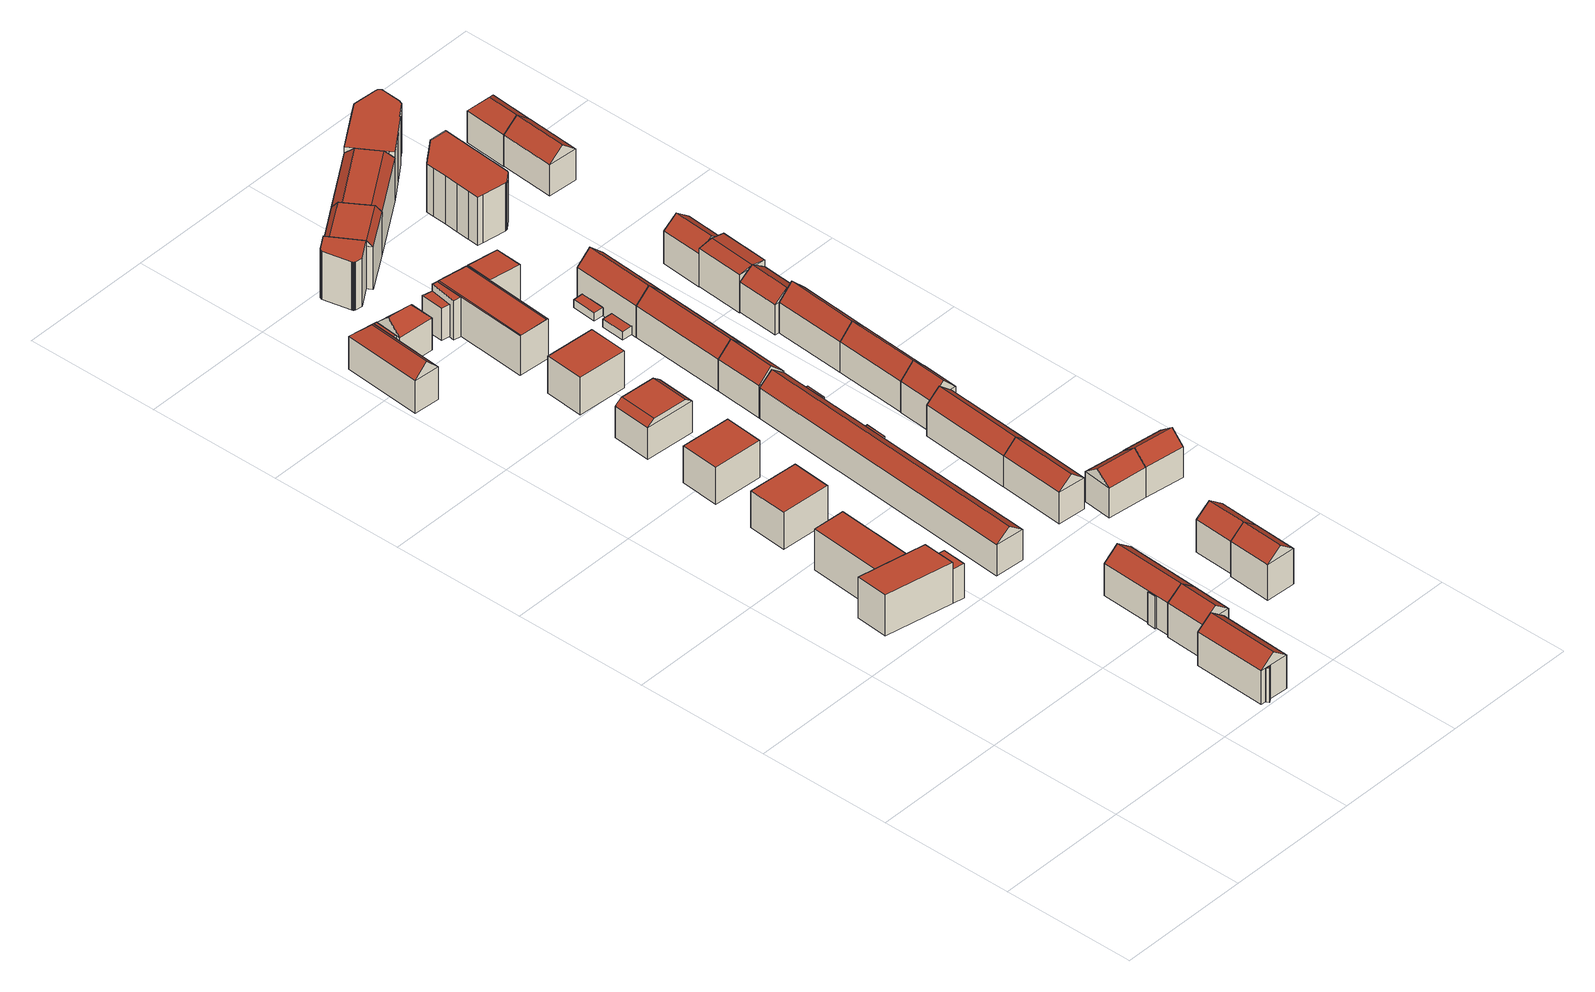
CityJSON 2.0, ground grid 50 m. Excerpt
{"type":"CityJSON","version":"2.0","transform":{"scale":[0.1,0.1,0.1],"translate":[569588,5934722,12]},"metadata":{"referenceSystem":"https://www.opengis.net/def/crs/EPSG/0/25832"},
"CityObjects":{
"building1":{"type":"Building","attributes":{"name":"Carl-Petersen-StraÃe","Gemeindeschluessel":"02100122","function":"31001_1010"},"children":["building1-1","building1-2","building1-3"]},
"building1-1":{"type":"BuildingPart","attributes":{"roofType":"1000","measuredHeight":16.23,"storeysAboveGround":5},"parents":["building1"],"geometry":[{"type":"Solid","lod":"2","boundaries":[[[[0,1,2,3]],[[4,5,1,0]],[[6,7,5,4]],[[3,2,7,6]],[[4,0,3,6]],[[1,5,7,2]]]],"semantics":{"surfaces":[{"type":"WallSurface"},{"type":"RoofSurface","Flaechenneigung":"90","Flaechenrichtung":"0","Flaechengroesse":"328.965506137209"},{"type":"GroundSurface"}],"values":[[0,0,0,0,1,2]]}}]},
"building1-2":{"type":"BuildingPart","attributes":{"roofType":"1000","measuredHeight":16.25,"storeysAboveGround":5},"parents":["building1"],"geometry":[{"type":"Solid","lod":"2","boundaries":[[[[8,9,10,11]],[[12,13,9,8]],[[14,15,13,12]],[[11,10,15,14]],[[12,8,11,14]],[[9,13,15,10]]]],"semantics":{"surfaces":[{"type":"WallSurface"},{"type":"RoofSurface","Flaechenneigung":"90","Flaechenrichtung":"0","Flaechengroesse":"310.926781975163"},{"type":"GroundSurface"}],"values":[[0,0,0,0,1,2]]}}]},
"building1-3":{"type":"BuildingPart","attributes":{"roofType":"1000","measuredHeight":13.53,"storeysAboveGround":5},"parents":["building1"],"geometry":[{"type":"Solid","lod":"2","boundaries":[[[[16,17,18,19]],[[20,21,17,16]],[[22,9,21,20]],[[19,18,9,22]],[[20,16,19,22]],[[17,21,9,18]]]],"semantics":{"surfaces":[{"type":"WallSurface"},{"type":"RoofSurface","Flaechenneigung":"90","Flaechenrichtung":"0","Flaechengroesse":"39.3586223139316"},{"type":"GroundSurface"}],"values":[[0,0,0,0,1,2]]}}]},
"building2":{"type":"Building","attributes":{"name":"HirtenstraÃe","Gemeindeschluessel":"02100122","function":"31001_1010"},"children":["building2-1","building2-2"]},
"building2-1":{"type":"BuildingPart","attributes":{"roofType":"1000","measuredHeight":13.26,"storeysAboveGround":4},"parents":["building2"],"geometry":[{"type":"Solid","lod":"2","boundaries":[[[[23,24,25,26]],[[27,28,24,23]],[[26,25,28,27]],[[23,26,27]],[[24,28,25]]]],"semantics":{"surfaces":[{"type":"WallSurface"},{"type":"RoofSurface","Flaechenneigung":"90","Flaechenrichtung":"0","Flaechengroesse":"1.02167059330588"},{"type":"GroundSurface"}],"values":[[0,0,0,1,2]]}}]},
"building2-2":{"type":"BuildingPart","attributes":{"roofType":"3100","measuredHeight":17.64,"storeysAboveGround":4},"parents":["building2"],"geometry":[{"type":"Solid","lod":"2","boundaries":[[[[29,30,31,32]],[[33,34,30,29]],[[35,36,34,33]],[[32,31,36,35]],[[29,37,33]],[[35,38,32]],[[32,38,37,29]],[[33,37,38,35]],[[30,34,36,31]]]],"semantics":{"surfaces":[{"type":"WallSurface"},{"type":"RoofSurface","Flaechenneigung":"51.6279854035531","Flaechenrichtung":"272.526062581942","Flaechengroesse":"191.259252512954"},{"type":"RoofSurface","Flaechenneigung":"51.6295448273597","Flaechenrichtung":"92.916482829165","Flaechengroesse":"191.190387673883"},{"type":"GroundSurface"}],"values":[[0,0,0,0,0,0,1,2,3]]}}]},
"building3":{"type":"Building","attributes":{"name":"Carl-Petersen-StraÃe","Gemeindeschluessel":"02100122","function":"31001_1010","yearOfConstruction":2009,"roofType":"1000","measuredHeight":14.54,"storeysAboveGround":5},"address":[{"country":"Germany","locality":"Hamburg","thoroughfareNumber":"101","thoroughfareName":"Carl-Petersen-Straße","postcode":"20535"}],"geometry":[{"type":"Solid","lod":"2","boundaries":[[[[39,40,41,42]],[[43,44,40,39]],[[45,46,44,43]],[[42,41,46,45]],[[43,39,42,45]],[[40,44,46,41]]]],"semantics":{"surfaces":[{"type":"WallSurface"},{"type":"RoofSurface","Flaechenneigung":"90","Flaechenrichtung":"0","Flaechengroesse":"270.006944976461"},{"type":"GroundSurface"}],"values":[[0,0,0,0,1,2]]}}]},
"building4":{"type":"Building","attributes":{"name":"HirtenstraÃe","Gemeindeschluessel":"02100122","function":"31001_1010","yearOfConstruction":1957,"roofType":"3100","measuredHeight":17.95,"storeysAboveGround":4},"address":[{"country":"Germany","locality":"Hamburg","thoroughfareNumber":"49","thoroughfareName":"Hirtenstraße","postcode":"20535"}],"geometry":[{"type":"Solid","lod":"2","boundaries":[[[[47,48,49,50]],[[51,52,48,47]],[[53,54,52,51]],[[50,49,54,53]],[[47,55,51]],[[53,56,50]],[[50,56,55,47]],[[51,55,56,53]],[[48,52,54,49]]]],"semantics":{"surfaces":[{"type":"WallSurface"},{"type":"RoofSurface","Flaechenneigung":"51.6560795120905","Flaechenrichtung":"273.216126967321","Flaechengroesse":"107.444109432615"},{"type":"RoofSurface","Flaechenneigung":"51.655987666743","Flaechenrichtung":"93.2179272242601","Flaechengroesse":"107.447888973378"},{"type":"GroundSurface"}],"values":[[0,0,0,0,0,0,1,2,3]]}}]},
"building5":{"type":"Building","attributes":{"name":"Moorende","Gemeindeschluessel":"02100122","function":"31001_1010","yearOfConstruction":2009,"roofType":"1000","measuredHeight":14.6,"storeysAboveGround":5},"address":[{"country":"Germany","locality":"Hamburg","thoroughfareNumber":"6","thoroughfareName":"Moorende","postcode":"20535"}],"geometry":[{"type":"Solid","lod":"2","boundaries":[[[[57,58,59,60]],[[61,62,58,57]],[[63,64,62,61]],[[60,59,64,63]],[[61,57,60,63]],[[58,62,64,59]]]],"semantics":{"surfaces":[{"type":"WallSurface"},{"type":"RoofSurface","Flaechenneigung":"90","Flaechenrichtung":"0","Flaechengroesse":"269.732154998943"},{"type":"GroundSurface"}],"values":[[0,0,0,0,1,2]]}}]},
"building6":{"type":"Building","attributes":{"name":"Carl-Petersen-StraÃe","Gemeindeschluessel":"02100122","function":"31001_1010"},"children":["building6-1","building6-2"]},
"building6-1":{"type":"BuildingPart","attributes":{"roofType":"3100","measuredHeight":17.16,"storeysAboveGround":4},"parents":["building6"],"geometry":[{"type":"Solid","lod":"2","boundaries":[[[[65,66,67,47]],[[68,69,66,65]],[[51,70,69,68]],[[47,67,70,51]],[[65,71,68]],[[51,55,47]],[[47,55,71,65]],[[68,71,55,51]],[[66,69,70,67]]]],"semantics":{"surfaces":[{"type":"WallSurface"},{"type":"RoofSurface","Flaechenneigung":"51.5865324463628","Flaechenrichtung":"272.964134694147","Flaechengroesse":"197.745115900899"},{"type":"RoofSurface","Flaechenneigung":"51.586800165069","Flaechenrichtung":"93.1330239308747","Flaechengroesse":"197.802510637403"},{"type":"GroundSurface"}],"values":[[0,0,0,0,0,0,1,2,3]]}}]},
"building6-2":{"type":"BuildingPart","attributes":{"roofType":"1000","measuredHeight":12.67,"storeysAboveGround":4},"parents":["building6"],"geometry":[{"type":"Solid","lod":"2","boundaries":[[[[72,73,74,75]],[[76,77,73,72]],[[78,79,77,76]],[[75,74,79,78]],[[76,72,75,78]],[[73,77,79,74]]]],"semantics":{"surfaces":[{"type":"WallSurface"},{"type":"RoofSurface","Flaechenneigung":"90","Flaechenrichtung":"0","Flaechengroesse":"1.78751020506889"},{"type":"GroundSurface"}],"values":[[0,0,0,0,1,2]]}}]},
"building7":{"type":"Building","attributes":{"name":"Moorende","Gemeindeschluessel":"02100122","function":"31001_1010"},"children":["building7-1","building7-2","building7-3"]},
"building7-1":{"type":"BuildingPart","attributes":{"roofType":"5000","measuredHeight":17.83,"storeysAboveGround":4},"parents":["building7"],"geometry":[{"type":"Solid","lod":"2","boundaries":[[[[80,81,82,83]],[[84,85,81,80]],[[86,87,85,84]],[[83,82,87,86]],[[80,88,84]],[[86,89,83]],[[83,89,88,80]],[[84,88,89,86]],[[81,85,87,82]]]],"semantics":{"surfaces":[{"type":"WallSurface"},{"type":"RoofSurface","Flaechenneigung":"44.901472489173","Flaechenrichtung":"8.91940356222761","Flaechengroesse":"34.1337656793316"},{"type":"RoofSurface","Flaechenneigung":"44.810221822929","Flaechenrichtung":"274.797584686231","Flaechengroesse":"186.003302615784"},{"type":"RoofSurface","Flaechenneigung":"44.8118218584957","Flaechenrichtung":"94.8933591394082","Flaechengroesse":"183.662300303508"},{"type":"GroundSurface"}],"values":[[0,0,0,0,1,0,2,3,4]]}}]},
"building7-2":{"type":"BuildingPart","attributes":{"roofType":"1000","measuredHeight":12.92,"storeysAboveGround":4},"parents":["building7"],"geometry":[{"type":"Solid","lod":"2","boundaries":[[[[90,91,85,84]],[[92,93,91,90]],[[94,95,93,92]],[[84,85,95,94]],[[92,90,84,94]],[[91,93,95,85]]]],"semantics":{"surfaces":[{"type":"WallSurface"},{"type":"RoofSurface","Flaechenneigung":"90","Flaechenrichtung":"0","Flaechengroesse":"9.43188088276343"},{"type":"GroundSurface"}],"values":[[0,0,0,0,1,2]]}}]},
"building7-3":{"type":"BuildingPart","attributes":{"roofType":"5000","measuredHeight":17.83,"storeysAboveGround":4},"parents":["building7"],"geometry":[{"type":"Solid","lod":"2","boundaries":[[[[96,97,91,98]],[[99,100,97,96]],[[101,102,100,99]],[[98,91,102,101]],[[96,103,99]],[[101,104,98]],[[98,104,103,96]],[[99,103,104,101]],[[97,100,102,91]]]],"semantics":{"surfaces":[{"type":"WallSurface"},{"type":"RoofSurface","Flaechenneigung":"42.6892816172467","Flaechenrichtung":"94.3634357121934","Flaechengroesse":"31.3341798891557"},{"type":"RoofSurface","Flaechenneigung":"43.8835742665841","Flaechenrichtung":"8.01163393124359","Flaechengroesse":"81.202253078025"},{"type":"RoofSurface","Flaechenneigung":"43.9383510204864","Flaechenrichtung":"185.263930407935","Flaechengroesse":"81.1097744914967"},{"type":"GroundSurface"}],"values":[[0,0,0,0,1,0,2,3,4]]}}]},
"building8":{"type":"Building","attributes":{"name":"Moorende","Gemeindeschluessel":"02100122","function":"31001_1010","yearOfConstruction":2009,"roofType":"9999","measuredHeight":14.6,"storeysAboveGround":5},"address":[{"country":"Germany","locality":"Hamburg","thoroughfareNumber":"6","thoroughfareName":"Moorende","postcode":"20535"}],"geometry":[{"type":"Solid","lod":"2","boundaries":[[[[105,106,107,108]],[[109,110,106,105]],[[111,112,110,109]],[[108,107,112,111]],[[108,113,114,105]],[[105,114,115,109]],[[109,115,116,111]],[[111,116,113,108]],[[114,113,116,115]],[[106,110,112,107]]]],"semantics":{"surfaces":[{"type":"WallSurface"},{"type":"RoofSurface","Flaechenneigung":"51.8194955630624","Flaechenrichtung":"274.662792075742","Flaechengroesse":"49.2918913267999"},{"type":"RoofSurface","Flaechenneigung":"51.8193832213258","Flaechenrichtung":"94.6606478536125","Flaechengroesse":"49.2945749984424"},{"type":"RoofSurface","Flaechenneigung":"90","Flaechenrichtung":"0","Flaechengroesse":"192.566193847515"},{"type":"GroundSurface"}],"values":[[0,0,0,0,1,0,2,0,3,4]]}}]},
"building9":{"type":"Building","attributes":{"name":"Auf den BlÃ¶cken","Gemeindeschluessel":"02100122","function":"31001_1010"},"children":["building9-1","building9-2","building9-3"]},
"building9-1":{"type":"BuildingPart","attributes":{"roofType":"3100","measuredHeight":16.44,"storeysAboveGround":4},"parents":["building9"],"geometry":[{"type":"Solid","lod":"2","boundaries":[[[[117,118,119,120]],[[121,122,118,117]],[[123,124,122,121]],[[120,119,124,123]],[[117,125,121]],[[123,126,120]],[[120,126,125,117]],[[121,125,126,123]],[[118,122,124,119]]]],"semantics":{"surfaces":[{"type":"WallSurface"},{"type":"RoofSurface","Flaechenneigung":"51.7159370287595","Flaechenrichtung":"274.577223970893","Flaechengroesse":"720.074466617014"},{"type":"RoofSurface","Flaechenneigung":"51.7159534474561","Flaechenrichtung":"94.3913417250511","Flaechengroesse":"720.348343717671"},{"type":"GroundSurface"}],"values":[[0,0,0,0,0,0,1,2,3]]}}]},
"building9-2":{"type":"BuildingPart","attributes":{"roofType":"1000","measuredHeight":12.2,"storeysAboveGround":4},"parents":["building9"],"geometry":[{"type":"Solid","lod":"2","boundaries":[[[[127,128,129,130]],[[131,132,128,127]],[[133,134,132,131]],[[130,129,134,133]],[[131,127,130,133]],[[128,132,134,129]]]],"semantics":{"surfaces":[{"type":"WallSurface"},{"type":"RoofSurface","Flaechenneigung":"90","Flaechenrichtung":"0","Flaechengroesse":"6.82358211676431"},{"type":"GroundSurface"}],"values":[[0,0,0,0,1,2]]}}]},
"building9-3":{"type":"BuildingPart","attributes":{"roofType":"1000","measuredHeight":12.16,"storeysAboveGround":4},"parents":["building9"],"geometry":[{"type":"Solid","lod":"2","boundaries":[[[[135,136,137,138]],[[139,140,136,135]],[[141,142,140,139]],[[138,137,142,141]],[[139,135,138,141]],[[136,140,142,137]]]],"semantics":{"surfaces":[{"type":"WallSurface"},{"type":"RoofSurface","Flaechenneigung":"90","Flaechenrichtung":"0","Flaechengroesse":"4.93138550329567"},{"type":"GroundSurface"}],"values":[[0,0,0,0,1,2]]}}]},
"building10":{"type":"Building","attributes":{"name":"Moorende","Gemeindeschluessel":"02100122","function":"31001_1010","yearOfConstruction":2009,"roofType":"1000","measuredHeight":14.72,"storeysAboveGround":5},"address":[{"country":"Germany","locality":"Hamburg","thoroughfareNumber":"6","thoroughfareName":"Moorende","postcode":"20535"}],"geometry":[{"type":"Solid","lod":"2","boundaries":[[[[143,144,145,146]],[[147,148,144,143]],[[149,150,148,147]],[[146,145,150,149]],[[147,143,146,149]],[[144,148,150,145]]]],"semantics":{"surfaces":[{"type":"WallSurface"},{"type":"RoofSurface","Flaechenneigung":"90","Flaechenrichtung":"0","Flaechengroesse":"269.601867011766"},{"type":"GroundSurface"}],"values":[[0,0,0,0,1,2]]}}]},
"building11":{"type":"Building","attributes":{"name":"HirtenstraÃe","Gemeindeschluessel":"02100122","function":"31001_1010","yearOfConstruction":1957,"roofType":"3100","measuredHeight":18.47,"storeysAboveGround":4},"address":[{"country":"Germany","locality":"Hamburg","thoroughfareNumber":"55","thoroughfareName":"Hirtenstraße","postcode":"20535"}],"geometry":[{"type":"Solid","lod":"2","boundaries":[[[[151,152,153,154]],[[155,156,152,151]],[[157,158,156,155]],[[154,153,158,157]],[[151,159,155]],[[157,160,154]],[[154,160,159,151]],[[155,159,160,157]],[[152,156,158,153]]]],"semantics":{"surfaces":[{"type":"WallSurface"},{"type":"RoofSurface","Flaechenneigung":"51.2122402934703","Flaechenrichtung":"273.374601804559","Flaechengroesse":"114.593032173527"},{"type":"RoofSurface","Flaechenneigung":"51.2122401367297","Flaechenrichtung":"93.3729320381092","Flaechengroesse":"114.589274207159"},{"type":"GroundSurface"}],"values":[[0,0,0,0,0,0,1,2,3]]}}]},
"building12":{"type":"Building","attributes":{"name":"Carl-Petersen-StraÃe","Gemeindeschluessel":"02100122","function":"31001_1010","yearOfConstruction":1957,"roofType":"3100","measuredHeight":17.22,"storeysAboveGround":4},"address":[{"country":"Germany","locality":"Hamburg","thoroughfareNumber":"53","thoroughfareName":"Hirtenstraße","postcode":"20535"}],"geometry":[{"type":"Solid","lod":"2","boundaries":[[[[161,162,163,151]],[[164,165,162,161]],[[155,166,165,164]],[[151,163,166,155]],[[161,167,164]],[[155,159,151]],[[151,159,167,161]],[[164,167,159,155]],[[162,165,166,163]]]],"semantics":{"surfaces":[{"type":"WallSurface"},{"type":"RoofSurface","Flaechenneigung":"51.2527799460082","Flaechenrichtung":"273.373751766749","Flaechengroesse":"104.922973425165"},{"type":"RoofSurface","Flaechenneigung":"51.2526964971133","Flaechenrichtung":"93.373751766795","Flaechengroesse":"104.922973422475"},{"type":"GroundSurface"}],"values":[[0,0,0,0,0,0,1,2,3]]}}]},
"building13":{"type":"Building","attributes":{"name":"Auf den BlÃ¶cken","Gemeindeschluessel":"02100122","function":"31001_1010","yearOfConstruction":1957,"roofType":"3100","measuredHeight":16.89,"storeysAboveGround":4},"address":[{"country":"Germany","locality":"Hamburg","thoroughfareNumber":"4","thoroughfareName":"Auf den Blöcken","postcode":"20535"}],"geometry":[{"type":"Solid","lod":"2","boundaries":[[[[168,169,170,171]],[[172,173,169,168]],[[174,175,173,172]],[[171,170,175,174]],[[168,176,172]],[[174,177,171]],[[171,177,176,168]],[[172,176,177,174]],[[169,173,175,170]]]],"semantics":{"surfaces":[{"type":"WallSurface"},{"type":"RoofSurface","Flaechenneigung":"49.410108099328","Flaechenrichtung":"94.516003651114","Flaechengroesse":"171.342587666664"},{"type":"RoofSurface","Flaechenneigung":"49.4101219184839","Flaechenrichtung":"274.530776977418","Flaechengroesse":"170.566553075133"},{"type":"GroundSurface"}],"values":[[0,0,0,0,0,0,1,2,3]]}}]},
"building14":{"type":"Building","attributes":{"name":"Moorende","Gemeindeschluessel":"02100122","function":"31001_1010"},"children":["building14-1","building14-2","building14-3","building14-4"]},
"building14-1":{"type":"BuildingPart","attributes":{"roofType":"1000","measuredHeight":15.7,"storeysAboveGround":5},"parents":["building14"],"geometry":[{"type":"Solid","lod":"2","boundaries":[[[[178,179,180,181]],[[182,183,179,178]],[[184,185,183,182]],[[181,180,185,184]],[[182,178,181,184]],[[179,183,185,180]]]],"semantics":{"surfaces":[{"type":"WallSurface"},{"type":"RoofSurface","Flaechenneigung":"90","Flaechenrichtung":"0","Flaechengroesse":"116.823719837845"},{"type":"GroundSurface"}],"values":[[0,0,0,0,1,2]]}}]},
"building14-2":{"type":"BuildingPart","attributes":{"roofType":"9999","measuredHeight":15.64,"storeysAboveGround":5},"parents":["building14"],"geometry":[{"type":"Solid","lod":"2","boundaries":[[[[186,187,188,189]],[[190,183,187,186]],[[191,192,183,190]],[[189,188,192,191]],[[189,193,194,186]],[[186,194,195,190]],[[190,195,196,191]],[[191,196,193,189]],[[194,193,196,195]],[[187,183,192,188]]]],"semantics":{"surfaces":[{"type":"WallSurface"},{"type":"RoofSurface","Flaechenneigung":"78.0287614271826","Flaechenrichtung":"274.605908576543","Flaechengroesse":"21.2385455150256"},{"type":"RoofSurface","Flaechenneigung":"78.0288304548946","Flaechenrichtung":"94.6037970502002","Flaechengroesse":"20.7215312178759"},{"type":"RoofSurface","Flaechenneigung":"90","Flaechenrichtung":"0","Flaechengroesse":"393.449317118247"},{"type":"GroundSurface"}],"values":[[0,0,0,0,1,0,2,0,3,4]]}}]},
"building14-3":{"type":"BuildingPart","attributes":{"roofType":"1000","measuredHeight":15.52,"storeysAboveGround":5},"parents":["building14"],"geometry":[{"type":"Solid","lod":"2","boundaries":[[[[197,198,199,200]],[[201,202,198,197]],[[186,187,202,201]],[[200,199,187,186]],[[201,197,200,186]],[[198,202,187,199]]]],"semantics":{"surfaces":[{"type":"WallSurface"},{"type":"RoofSurface","Flaechenneigung":"90","Flaechenrichtung":"0","Flaechengroesse":"24.7334176157694"},{"type":"GroundSurface"}],"values":[[0,0,0,0,1,2]]}}]},
"building14-4":{"type":"BuildingPart","attributes":{"roofType":"1000","measuredHeight":12.81,"storeysAboveGround":5},"parents":["building14"],"geometry":[{"type":"Solid","lod":"2","boundaries":[[[[203,204,205,206]],[[207,208,204,203]],[[209,202,208,207]],[[206,205,202,209]],[[207,203,206,209]],[[204,208,202,205]]]],"semantics":{"surfaces":[{"type":"WallSurface"},{"type":"RoofSurface","Flaechenneigung":"90","Flaechenrichtung":"0","Flaechengroesse":"29.4638458809401"},{"type":"GroundSurface"}],"values":[[0,0,0,0,1,2]]}}]},
"building15":{"type":"Building","attributes":{"name":"Auf den BlÃ¶cken","Gemeindeschluessel":"02100122","function":"31001_1010","yearOfConstruction":1957,"roofType":"3100","measuredHeight":17.54,"storeysAboveGround":4},"address":[{"country":"Germany","locality":"Hamburg","thoroughfareNumber":"15","thoroughfareName":"Auf den Blöcken","postcode":"20535"}],"geometry":[{"type":"Solid","lod":"2","boundaries":[[[[210,211,212,213]],[[214,215,211,210]],[[216,217,215,214]],[[213,212,217,216]],[[210,218,214]],[[216,219,213]],[[213,219,218,210]],[[214,218,219,216]],[[211,215,217,212]]]],"semantics":{"surfaces":[{"type":"WallSurface"},{"type":"RoofSurface","Flaechenneigung":"46.8459403325713","Flaechenrichtung":"94.2409536296409","Flaechengroesse":"131.709169171571"},{"type":"RoofSurface","Flaechenneigung":"46.8457915123304","Flaechenrichtung":"274.248894686618","Flaechengroesse":"131.710526144899"},{"type":"GroundSurface"}],"values":[[0,0,0,0,0,0,1,2,3]]}}]},
"building16":{"type":"Building","attributes":{"name":"Sievekingdamm","Gemeindeschluessel":"02100122","function":"31001_1010"},"children":["building16-1","building16-2"]},
"building16-1":{"type":"BuildingPart","attributes":{"roofType":"9999","measuredHeight":19.05,"storeysAboveGround":6},"parents":["building16"],"geometry":[{"type":"Solid","lod":"2","boundaries":[[[[220,221,222,223]],[[224,225,221,220]],[[226,227,225,224]],[[223,222,227,226]],[[223,228,229,220]],[[220,229,230,224]],[[224,230,231,226]],[[226,231,228,223]],[[229,228,231,230]],[[221,225,227,222]]]],"semantics":{"surfaces":[{"type":"WallSurface"},{"type":"RoofSurface","Flaechenneigung":"42.6276941916937","Flaechenrichtung":"326.979271589894","Flaechengroesse":"52.4218654874214"},{"type":"RoofSurface","Flaechenneigung":"42.6279302069102","Flaechenrichtung":"147.530739587189","Flaechengroesse":"53.2211303560839"},{"type":"RoofSurface","Flaechenneigung":"90","Flaechenrichtung":"0","Flaechengroesse":"195.552598481993"},{"type":"GroundSurface"}],"values":[[0,0,0,0,1,0,2,0,3,4]]}}]},
"building16-2":{"type":"BuildingPart","attributes":{"roofType":"1000","measuredHeight":19.07,"storeysAboveGround":6},"parents":["building16"],"geometry":[{"type":"Solid","lod":"2","boundaries":[[[[232,233,234,235]],[[236,237,233,232]],[[238,239,237,236]],[[240,241,239,238]],[[242,243,241,240]],[[244,245,243,242]],[[246,247,245,244]],[[248,249,247,246]],[[250,251,249,248]],[[252,253,251,250]],[[254,255,253,252]],[[256,257,255,254]],[[258,259,257,256]],[[260,222,259,258]],[[235,234,222,260]],[[258,256,254,252,250,248,246,244,242,240,238,236,232,235,260]],[[233,237,239,241,243,245,247,249,251,253,255,257,259,222,234]]]],"semantics":{"surfaces":[{"type":"WallSurface"},{"type":"RoofSurface","Flaechenneigung":"90","Flaechenrichtung":"0","Flaechengroesse":"124.834868875514"},{"type":"GroundSurface"}],"values":[[0,0,0,0,0,0,0,0,0,0,0,0,0,0,0,1,2]]}}]},
"building17":{"type":"Building","attributes":{"name":"Carl-Petersen-StraÃe","Gemeindeschluessel":"02100122","function":"31001_1010","yearOfConstruction":1968,"roofType":"3100","measuredHeight":16.25,"storeysAboveGround":4},"address":[{"country":"Germany","locality":"Hamburg","thoroughfareNumber":"117","thoroughfareName":"Carl-Petersen-Straße","postcode":"20535"}],"geometry":[{"type":"Solid","lod":"2","boundaries":[[[[261,262,263,264]],[[265,266,262,261]],[[267,268,266,265]],[[264,263,268,267]],[[261,269,265]],[[267,270,264]],[[264,270,269,261]],[[265,269,270,267]],[[262,266,268,263]]]],"semantics":{"surfaces":[{"type":"WallSurface"},{"type":"RoofSurface","Flaechenneigung":"50.5035014213378","Flaechenrichtung":"186.88303606996","Flaechengroesse":"105.285923994902"},{"type":"RoofSurface","Flaechenneigung":"50.5038225184407","Flaechenrichtung":"7.24976276673554","Flaechengroesse":"106.327651984077"},{"type":"GroundSurface"}],"values":[[0,0,0,0,0,0,1,2,3]]}}]},
"building18":{"type":"Building","attributes":{"name":"Auf den BlÃ¶cken","Gemeindeschluessel":"02100122","function":"31001_1010","yearOfConstruction":1957,"roofType":"3100","measuredHeight":16.82,"storeysAboveGround":4},"address":[{"country":"Germany","locality":"Hamburg","thoroughfareNumber":"6","thoroughfareName":"Auf den Blöcken","postcode":"20535"}],"geometry":[{"type":"Solid","lod":"2","boundaries":[[[[271,272,273,174]],[[274,275,272,271]],[[171,276,275,274]],[[174,273,276,171]],[[271,277,274]],[[171,177,174]],[[174,177,277,271]],[[274,277,177,171]],[[272,275,276,273]]]],"semantics":{"surfaces":[{"type":"WallSurface"},{"type":"RoofSurface","Flaechenneigung":"49.2248682562739","Flaechenrichtung":"274.508668864937","Flaechengroesse":"235.256726569742"},{"type":"RoofSurface","Flaechenneigung":"49.2249344666691","Flaechenrichtung":"94.508735144832","Flaechengroesse":"235.25327462413"},{"type":"GroundSurface"}],"values":[[0,0,0,0,0,0,1,2,3]]}}]},
"building19":{"type":"Building","attributes":{"name":"Auf den BlÃ¶cken","Gemeindeschluessel":"02100122","function":"31001_1010","yearOfConstruction":1957,"roofType":"3100","measuredHeight":17.53,"storeysAboveGround":4},"address":[{"country":"Germany","locality":"Hamburg","thoroughfareNumber":"17","thoroughfareName":"Auf den Blöcken","postcode":"20535"}],"geometry":[{"type":"Solid","lod":"2","boundaries":[[[[278,279,217,216]],[[280,281,279,278]],[[213,212,281,280]],[[216,217,212,213]],[[278,282,280]],[[213,219,216]],[[216,219,282,278]],[[280,282,219,213]],[[279,281,212,217]]]],"semantics":{"surfaces":[{"type":"WallSurface"},{"type":"RoofSurface","Flaechenneigung":"46.7042799806988","Flaechenrichtung":"274.240041765358","Flaechengroesse":"263.976245234185"},{"type":"RoofSurface","Flaechenneigung":"46.70435265855","Flaechenrichtung":"94.2400417653581","Flaechengroesse":"263.976245232696"},{"type":"GroundSurface"}],"values":[[0,0,0,0,0,0,1,2,3]]}}]},
"building20":{"type":"Building","attributes":{"name":"Auf den BlÃ¶cken","Gemeindeschluessel":"02100122","function":"31001_1010","yearOfConstruction":1957,"roofType":"3100","measuredHeight":17.61,"storeysAboveGround":4},"address":[{"country":"Germany","locality":"Hamburg","thoroughfareNumber":"10","thoroughfareName":"Auf den Blöcken","postcode":"20535"}],"geometry":[{"type":"Solid","lod":"2","boundaries":[[[[283,284,285,286]],[[287,288,284,283]],[[289,290,288,287]],[[286,285,290,289]],[[283,291,287]],[[289,292,286]],[[286,292,291,283]],[[287,291,292,289]],[[284,288,290,285]]]],"semantics":{"surfaces":[{"type":"WallSurface"},{"type":"RoofSurface","Flaechenneigung":"44.678600148363","Flaechenrichtung":"274.184993591903","Flaechengroesse":"100.034664905074"},{"type":"RoofSurface","Flaechenneigung":"44.6784728044763","Flaechenrichtung":"94.2766622586606","Flaechengroesse":"100.0316442246"},{"type":"GroundSurface"}],"values":[[0,0,0,0,0,0,1,2,3]]}}]},
"building21":{"type":"Building","attributes":{"name":"Carl-Petersen-StraÃe","Gemeindeschluessel":"02100122","function":"31001_1010","yearOfConstruction":1957,"roofType":"3100","measuredHeight":16.33,"storeysAboveGround":4},"address":[{"country":"Germany","locality":"Hamburg","thoroughfareNumber":"119","thoroughfareName":"Carl-Petersen-Straße","postcode":"20535"}],"geometry":[{"type":"Solid","lod":"2","boundaries":[[[[293,294,295,296]],[[297,298,294,293]],[[299,300,298,297]],[[296,295,300,299]],[[293,301,297]],[[299,302,296]],[[296,302,301,293]],[[297,301,302,299]],[[294,298,300,295]]]],"semantics":{"surfaces":[{"type":"WallSurface"},{"type":"RoofSurface","Flaechenneigung":"50.8477006978234","Flaechenrichtung":"7.62004053188802","Flaechengroesse":"104.449203260143"},{"type":"RoofSurface","Flaechenneigung":"50.8480564175379","Flaechenrichtung":"187.861527415341","Flaechengroesse":"104.440526858055"},{"type":"GroundSurface"}],"values":[[0,0,0,0,0,0,1,2,3]]}}]},
"building22":{"type":"Building","attributes":{"name":"Auf den BlÃ¶cken","Gemeindeschluessel":"02100122","function":"31001_1010"},"children":["building22-1","building22-2","building22-3"]},
"building22-1":{"type":"BuildingPart","attributes":{"roofType":"1000","measuredHeight":3.23,"storeysAboveGround":4},"parents":["building22"],"geometry":[{"type":"Solid","lod":"2","boundaries":[[[[303,304,305,306]],[[307,308,304,303]],[[309,310,308,307]],[[306,305,310,309]],[[307,303,306,309]],[[304,308,310,305]]]],"semantics":{"surfaces":[{"type":"WallSurface"},{"type":"RoofSurface","Flaechenneigung":"90","Flaechenrichtung":"0","Flaechengroesse":"33.4327728460902"},{"type":"GroundSurface"}],"values":[[0,0,0,0,1,2]]}}]},
"building22-2":{"type":"BuildingPart","attributes":{"roofType":"3100","measuredHeight":17.47,"storeysAboveGround":4},"parents":["building22"],"geometry":[{"type":"Solid","lod":"2","boundaries":[[[[280,311,312,313]],[[278,314,311,280]],[[315,316,314,278]],[[313,312,316,315]],[[280,282,278]],[[315,317,313]],[[313,317,282,280]],[[278,282,317,315]],[[311,314,316,312]]]],"semantics":{"surfaces":[{"type":"WallSurface"},{"type":"RoofSurface","Flaechenneigung":"46.7191191597111","Flaechenrichtung":"94.2127143830888","Flaechengroesse":"190.862217975707"},{"type":"RoofSurface","Flaechenneigung":"46.7191391264683","Flaechenrichtung":"274.18066524786","Flaechengroesse":"190.861689222725"},{"type":"GroundSurface"}],"values":[[0,0,0,0,0,0,1,2,3]]}}]},
"building22-3":{"type":"BuildingPart","attributes":{"roofType":"1000","measuredHeight":3.22,"storeysAboveGround":4},"parents":["building22"],"geometry":[{"type":"Solid","lod":"2","boundaries":[[[[318,319,320,321]],[[322,323,319,318]],[[324,325,323,322]],[[321,320,325,324]],[[322,318,321,324]],[[319,323,325,320]]]],"semantics":{"surfaces":[{"type":"WallSurface"},{"type":"RoofSurface","Flaechenneigung":"90","Flaechenrichtung":"0","Flaechengroesse":"34.10219815461"},{"type":"GroundSurface"}],"values":[[0,0,0,0,1,2]]}}]},
"building23":{"type":"Building","attributes":{"name":"Auf den BlÃ¶cken","Gemeindeschluessel":"02100122","function":"31001_1010","yearOfConstruction":1957,"roofType":"3100","measuredHeight":17.51,"storeysAboveGround":4},"address":[{"country":"Germany","locality":"Hamburg","thoroughfareNumber":"14","thoroughfareName":"Auf den Blöcken","postcode":"20535"}],"geometry":[{"type":"Solid","lod":"2","boundaries":[[[[326,327,328,329]],[[330,331,327,326]],[[332,333,331,330]],[[329,328,333,332]],[[326,334,330]],[[332,291,329]],[[329,291,334,326]],[[330,334,291,332]],[[327,331,333,328]]]],"semantics":{"surfaces":[{"type":"WallSurface"},{"type":"RoofSurface","Flaechenneigung":"44.592156226945","Flaechenrichtung":"274.178082148772","Flaechengroesse":"199.104386591258"},{"type":"RoofSurface","Flaechenneigung":"44.5921067315008","Flaechenrichtung":"94.258914507947","Flaechengroesse":"199.102694180648"},{"type":"GroundSurface"}],"values":[[0,0,0,0,0,0,1,2,3]]}}]},
"building24":{"type":"Building","attributes":{"name":"Sievekingdamm","Gemeindeschluessel":"02100122","function":"31001_1010","yearOfConstruction":2015,"roofType":"9999","measuredHeight":19.09,"storeysAboveGround":6},"address":[{"country":"Germany","locality":"Hamburg","thoroughfareNumber":"72","thoroughfareName":"Sievekingdamm","postcode":"20535"}],"geometry":[{"type":"Solid","lod":"2","boundaries":[[[[335,336,221,220]],[[337,338,336,335]],[[224,225,338,337]],[[220,221,225,224]],[[220,339,340,335]],[[335,340,341,337]],[[337,341,342,224]],[[224,342,339,220]],[[340,339,342,341]],[[336,338,225,221]]]],"semantics":{"surfaces":[{"type":"WallSurface"},{"type":"RoofSurface","Flaechenneigung":"54.9090876015827","Flaechenrichtung":"326.75983861587","Flaechengroesse":"108.074738055153"},{"type":"RoofSurface","Flaechenneigung":"54.909048048587","Flaechenrichtung":"146.763846589408","Flaechengroesse":"108.151873257627"},{"type":"RoofSurface","Flaechenneigung":"90","Flaechenrichtung":"0","Flaechengroesse":"242.354747509814"},{"type":"GroundSurface"}],"values":[[0,0,0,0,1,0,2,0,3,4]]}}]},
"building25":{"type":"Building","attributes":{"name":"Auf den BlÃ¶cken","Gemeindeschluessel":"02100122","function":"31001_1010","yearOfConstruction":1957,"roofType":"3100","measuredHeight":17.52,"storeysAboveGround":4},"address":[{"country":"Germany","locality":"Hamburg","thoroughfareNumber":"16","thoroughfareName":"Auf den Blöcken","postcode":"20535"}],"geometry":[{"type":"Solid","lod":"2","boundaries":[[[[330,331,343,344]],[[326,327,331,330]],[[345,346,327,326]],[[344,343,346,345]],[[330,334,326]],[[345,347,344]],[[344,347,334,330]],[[326,334,347,345]],[[331,327,346,343]]]],"semantics":{"surfaces":[{"type":"WallSurface"},{"type":"RoofSurface","Flaechenneigung":"44.4493378367429","Flaechenrichtung":"94.2461371502811","Flaechengroesse":"200.841951885812"},{"type":"RoofSurface","Flaechenneigung":"44.4493175166213","Flaechenrichtung":"274.186889312806","Flaechengroesse":"200.84170362994"},{"type":"GroundSurface"}],"values":[[0,0,0,0,0,0,1,2,3]]}}]},
"building26":{"type":"Building","attributes":{"name":"Auf den BlÃ¶cken","Gemeindeschluessel":"02100122","function":"31001_1010","yearOfConstruction":1918,"roofType":"3100","measuredHeight":15.88,"storeysAboveGround":4},"address":[{"country":"Germany","locality":"Hamburg","thoroughfareNumber":"20","thoroughfareName":"Auf den Blöcken","postcode":"20535"}],"geometry":[{"type":"Solid","lod":"2","boundaries":[[[[348,349,350,351]],[[352,353,349,348]],[[354,355,353,352]],[[351,350,355,354]],[[348,356,352]],[[354,357,351]],[[351,357,356,348]],[[352,356,357,354]],[[349,353,355,350]]]],"semantics":{"surfaces":[{"type":"WallSurface"},{"type":"RoofSurface","Flaechenneigung":"53.3348150903892","Flaechenrichtung":"274.222186883219","Flaechengroesse":"101.839704208701"},{"type":"RoofSurface","Flaechenneigung":"53.3346657800348","Flaechenrichtung":"94.2260118071869","Flaechengroesse":"101.836911379362"},{"type":"GroundSurface"}],"values":[[0,0,0,0,0,0,1,2,3]]}}]},
"building27":{"type":"Building","attributes":{"name":"Auf den BlÃ¶cken","Gemeindeschluessel":"02100122","function":"31001_1010","yearOfConstruction":1957,"roofType":"3100","measuredHeight":15.93,"storeysAboveGround":4},"address":[{"country":"Germany","locality":"Hamburg","thoroughfareNumber":"22","thoroughfareName":"Auf den Blöcken","postcode":"20535"}],"geometry":[{"type":"Solid","lod":"2","boundaries":[[[[358,359,360,361]],[[362,363,359,358]],[[364,365,363,362]],[[361,360,365,364]],[[358,366,362]],[[364,367,361]],[[361,367,366,358]],[[362,366,367,364]],[[359,363,365,360]]]],"semantics":{"surfaces":[{"type":"WallSurface"},{"type":"RoofSurface","Flaechenneigung":"79.458767898658","Flaechenrichtung":"274.231247887311","Flaechengroesse":"96.5234777249731"},{"type":"RoofSurface","Flaechenneigung":"79.4587621921251","Flaechenrichtung":"94.2393065362786","Flaechengroesse":"96.5217945190859"},{"type":"GroundSurface"}],"values":[[0,0,0,0,0,0,1,2,3]]}}]},
"building28":{"type":"Building","attributes":{"name":"Auf den BlÃ¶cken","Gemeindeschluessel":"02100122","function":"31001_1010","yearOfConstruction":2015,"roofType":"1000","measuredHeight":18.95,"storeysAboveGround":6},"address":[{"country":"Germany","locality":"Hamburg","thoroughfareNumber":"27","thoroughfareName":"Auf den Blöcken","postcode":"20535"}],"geometry":[{"type":"Solid","lod":"2","boundaries":[[[[368,369,370,371]],[[372,373,369,368]],[[374,375,373,372]],[[376,377,375,374]],[[378,379,377,376]],[[380,381,379,378]],[[382,383,381,380]],[[384,385,383,382]],[[386,387,385,384]],[[388,389,387,386]],[[390,391,389,388]],[[392,393,391,390]],[[394,395,393,392]],[[396,397,395,394]],[[398,399,397,396]],[[400,401,399,398]],[[402,403,401,400]],[[404,405,403,402]],[[406,407,405,404]],[[408,409,407,406]],[[410,411,409,408]],[[412,413,411,410]],[[371,370,413,412]],[[410,408,406,404,402,400,398,396,394,392,390,388,386,384,382,380,378,376,374,372,368,371,412]],[[369,373,375,377,379,381,383,385,387,389,391,393,395,397,399,401,403,405,407,409,411,413,370]]]],"semantics":{"surfaces":[{"type":"WallSurface"},{"type":"RoofSurface","Flaechenneigung":"90","Flaechenrichtung":"0","Flaechengroesse":"430.428844202671"},{"type":"GroundSurface"}],"values":[[0,0,0,0,0,0,0,0,0,0,0,0,0,0,0,0,0,0,0,0,0,0,0,1,2]]}}]},
"building29":{"type":"Building","attributes":{"name":"Auf den BlÃ¶cken","Gemeindeschluessel":"02100122","function":"31001_1010","yearOfConstruction":1957,"roofType":"3100","measuredHeight":17.11,"storeysAboveGround":4},"address":[{"country":"Germany","locality":"Hamburg","thoroughfareNumber":"24","thoroughfareName":"Auf den Blöcken","postcode":"20535"}],"geometry":[{"type":"Solid","lod":"2","boundaries":[[[[414,415,416,417]],[[418,419,415,414]],[[420,421,419,418]],[[417,416,421,420]],[[414,422,418]],[[420,423,417]],[[417,423,422,414]],[[418,422,423,420]],[[415,419,421,416]]]],"semantics":{"surfaces":[{"type":"WallSurface"},{"type":"RoofSurface","Flaechenneigung":"51.7157544901837","Flaechenrichtung":"274.236292331758","Flaechengroesse":"104.150335993517"},{"type":"RoofSurface","Flaechenneigung":"51.7159028233509","Flaechenrichtung":"94.2456510541214","Flaechengroesse":"104.148227329957"},{"type":"GroundSurface"}],"values":[[0,0,0,0,0,0,1,2,3]]}}]},
"building30":{"type":"Building","attributes":{"name":"Sievekingdamm","Gemeindeschluessel":"02100122","function":"31001_1010","yearOfConstruction":2015,"roofType":"1000","measuredHeight":19.09,"storeysAboveGround":6},"address":[{"country":"Germany","locality":"Hamburg","thoroughfareNumber":"74","thoroughfareName":"Sievekingdamm","postcode":"20535"}],"geometry":[{"type":"Solid","lod":"2","boundaries":[[[[424,425,338,426]],[[427,428,425,424]],[[429,336,428,427]],[[430,431,336,429]],[[432,433,431,430]],[[434,435,433,432]],[[436,437,435,434]],[[438,439,437,436]],[[440,441,439,438]],[[442,443,441,440]],[[444,445,443,442]],[[446,447,445,444]],[[448,449,447,446]],[[450,451,449,448]],[[452,453,451,450]],[[454,455,453,452]],[[456,457,455,454]],[[458,459,457,456]],[[460,461,459,458]],[[462,463,461,460]],[[464,465,463,462]],[[466,467,465,464]],[[468,469,467,466]],[[470,471,469,468]],[[472,473,471,470]],[[426,338,473,472]],[[470,468,466,464,462,460,458,456,454,452,450,448,446,444,442,440,438,436,434,432,430,429,427,424,426,472]],[[425,428,336,431,433,435,437,439,441,443,445,447,449,451,453,455,457,459,461,463,465,467,469,471,473,338]]]],"semantics":{"surfaces":[{"type":"WallSurface"},{"type":"RoofSurface","Flaechenneigung":"90","Flaechenrichtung":"0","Flaechengroesse":"396.927841416284"},{"type":"GroundSurface"}],"values":[[0,0,0,0,0,0,0,0,0,0,0,0,0,0,0,0,0,0,0,0,0,0,0,0,0,0,1,2]]}}]},
"building31":{"type":"Building","attributes":{"name":"Auf den BlÃ¶cken","Gemeindeschluessel":"02100122","function":"31001_1010","yearOfConstruction":1957,"roofType":"3100","measuredHeight":16.95,"storeysAboveGround":4},"address":[{"country":"Germany","locality":"Hamburg","thoroughfareNumber":"30","thoroughfareName":"Auf den Blöcken","postcode":"20535"}],"geometry":[{"type":"Solid","lod":"2","boundaries":[[[[474,475,476,477]],[[478,479,475,474]],[[480,481,479,478]],[[477,476,481,480]],[[474,482,478]],[[480,483,477]],[[477,483,482,474]],[[478,482,483,480]],[[475,479,481,476]]]],"semantics":{"surfaces":[{"type":"WallSurface"},{"type":"RoofSurface","Flaechenneigung":"49.651398284945","Flaechenrichtung":"274.374685067947","Flaechengroesse":"146.679687537487"},{"type":"RoofSurface","Flaechenneigung":"49.6513431716527","Flaechenrichtung":"94.456592915102","Flaechengroesse":"146.790321313238"},{"type":"GroundSurface"}],"values":[[0,0,0,0,0,0,1,2,3]]}}]},
"building32":{"type":"Building","attributes":{"name":"Auf den BlÃ¶cken","Gemeindeschluessel":"02100122","function":"31001_1010","yearOfConstruction":1968,"roofType":"5000","measuredHeight":17.12,"storeysAboveGround":4},"address":[{"country":"Germany","locality":"Hamburg","thoroughfareNumber":"32","thoroughfareName":"Auf den Blöcken","postcode":"20535"}],"geometry":[{"type":"Solid","lod":"2","boundaries":[[[[484,485,486,487]],[[488,489,485,484]],[[490,491,489,488]],[[487,486,491,490]],[[484,492,488]],[[490,493,487]],[[487,493,492,484]],[[488,492,493,490]],[[485,489,491,486]]]],"semantics":{"surfaces":[{"type":"WallSurface"},{"type":"RoofSurface","Flaechenneigung":"41.5267970221452","Flaechenrichtung":"4.30347035387896","Flaechengroesse":"34.9789748129039"},{"type":"RoofSurface","Flaechenneigung":"49.5200770586772","Flaechenrichtung":"274.320142873796","Flaechengroesse":"102.418800990138"},{"type":"RoofSurface","Flaechenneigung":"49.5200159742142","Flaechenrichtung":"94.290882435777","Flaechengroesse":"102.385656529154"},{"type":"GroundSurface"}],"values":[[0,0,0,0,1,0,2,3,4]]}}]}
},
"vertices":[
[224,1188,190],[224,1188,27],[343,1165,27],[343,1165,190],[246,1454,190],[246,1454,27],[366,1445,190],[366,1445,27],
[406,1030,190],[406,1030,27],[415,1151,27],[415,1151,190],[151,1080,190],[151,1080,27],[161,1200,190],[161,1200,27],
[457,1110,163],[457,1110,27],[413,1118,27],[413,1118,163],[450,1022,163],[450,1022,27],[406,1030,163],
[731,18,135],[731,18,2],[711,19,2],[711,19,135],[718,9,135],[718,9,2],
[704,291,135],[704,291,2],[693,20,2],[693,20,135],[816,285,135],[816,285,2],[802,14,135],[802,14,2],[760,288,179],[747,17,179],
[265,1732,177],[265,1732,31],[254,1588,31],[254,1588,177],[452,1717,177],[452,1717,31],[440,1573,177],[440,1573,31],
[734,440,150],[734,440,15],[726,290,15],[726,290,150],[847,433,150],[847,433,15],[838,284,150],[838,284,15],[790,436,195],[782,287,195],
[277,1887,178],[277,1887,32],[464,1872,32],[464,1872,178],[289,2030,178],[289,2030,32],[476,2015,178],[476,2015,32],
[748,713,150],[748,713,23],[734,440,23],[862,707,150],[862,707,23],[847,433,23],[805,710,195],
[731,490,150],[731,490,23],[737,490,23],[737,490,150],[733,521,150],[733,521,23],[738,520,150],[738,520,23],
[34,3174,143],[34,3174,14],[10,2880,14],[10,2880,143],[131,3159,143],[131,3159,14],[106,2872,143],[106,2872,14],[78,3117,192],[58,2876,192],
[142,3157,143],[142,3157,14],[135,3069,143],[135,3069,14],[124,3072,143],[124,3072,14],
[279,3135,142],[279,3135,14],[142,3157,142],[272,3045,142],[272,3045,14],[134,3055,142],[134,3055,14],[229,3095,192],[138,3106,192],
[313,2330,156],[313,2330,32],[301,2186,32],[301,2186,156],[500,2314,156],[500,2314,32],[488,2171,156],[488,2171,32],[328,2184,178],[340,2327,178],[473,2317,178],[461,2173,178],
[683,2068,146],[683,2068,24],[598,1021,24],[598,1021,146],[787,2061,146],[787,2061,24],[708,1012,146],[708,1012,24],[735,2065,189],[653,1016,189],
[769,1703,146],[769,1703,24],[760,1703,24],[760,1703,146],[763,1626,146],[763,1626,24],[754,1626,146],[754,1626,24],
[788,1964,146],[788,1964,24],[780,1965,24],[780,1965,146],[782,1891,146],[782,1891,24],[776,1892,146],[776,1892,24],
[325,2485,178],[325,2485,31],[512,2470,31],[512,2470,178],[337,2628,178],[337,2628,31],[523,2613,178],[523,2613,31],
[1088,498,146],[1088,498,6],[1079,337,6],[1079,337,146],[1199,492,146],[1199,492,6],[1190,331,146],[1190,331,6],[1144,495,191],[1134,334,191],
[1097,646,146],[1097,646,18],[1088,498,18],[1208,639,146],[1208,639,18],[1199,492,18],[1152,642,191],
[1017,1035,148],[1017,1035,24],[1037,1283,24],[1037,1283,148],[913,1045,148],[913,1045,24],[932,1290,148],[932,1290,24],[965,1040,193],[985,1287,193],
[490,3000,182],[490,3000,25],[606,2982,25],[606,2982,182],[498,3100,182],[498,3100,25],[613,3082,182],[613,3082,25],
[379,3119,180],[379,3119,25],[350,2754,25],[350,2754,180],[498,3100,180],[469,2744,180],[469,2744,25],[355,2753,181],[385,3118,181],[492,3101,181],[464,2745,181],
[343,3019,180],[343,3019,25],[371,3014,25],[371,3014,180],[360,3122,180],[360,3122,25],
[316,3044,153],[316,3044,25],[346,3039,25],[346,3039,153],[322,3129,153],[322,3129,25],[360,3122,153],
[787,2061,153],[787,2061,28],[800,2240,28],[800,2240,153],[681,2069,153],[681,2069,28],[694,2248,153],[694,2248,28],[734,2065,203],[747,2244,203],
[426,3595,185],[426,3595,18],[285,3503,18],[285,3503,185],[513,3463,185],[513,3463,18],[368,3371,185],[368,3371,18],[296,3486,208],[438,3577,208],[501,3481,208],[357,3388,208],
[284,3341,208],[284,3341,18],[356,3389,18],[356,3389,208],[258,3346,208],[258,3346,18],[255,3347,208],[255,3347,18],[253,3348,208],[253,3348,18],[251,3350,208],[251,3350,18],[250,3352,208],[250,3352,18],[249,3354,208],[249,3354,18],[227,3456,208],[227,3456,18],[227,3459,208],[227,3459,18],[228,3461,208],[228,3461,18],[229,3464,208],[229,3464,18],[230,3466,208],[230,3466,18],[232,3468,208],[232,3468,18],[285,3503,208],
[1038,952,139],[1038,952,21],[1187,935,21],[1187,935,139],[1050,1060,139],[1050,1060,21],[1202,1040,139],[1202,1040,21],[1044,1006,183],[1195,987,183],
[959,1629,148],[959,1629,25],[932,1290,25],[1064,1621,148],[1064,1621,25],[1037,1283,25],[1011,1625,193],
[720,2607,153],[720,2607,28],[827,2599,153],[827,2599,28],[774,2603,203],
[989,1762,151],[989,1762,28],[979,1628,28],[979,1628,151],[1093,1755,151],[1093,1755,28],[1083,1620,151],[1083,1620,28],[1041,1758,204],[1031,1624,204],
[1352,1020,140],[1352,1020,20],[1202,1040,20],[1202,1040,140],[1337,914,140],[1337,914,20],[1187,935,140],[1187,935,20],[1345,967,184],[1195,987,184],
[700,2845,61],[700,2845,29],[694,2756,29],[694,2756,61],[738,2844,61],[738,2844,29],[731,2753,61],[731,2753,29],
[827,2599,29],[846,2858,29],[846,2858,153],[720,2607,29],[739,2866,153],[739,2866,29],[793,2862,203],
[683,2630,61],[683,2630,29],[722,2627,29],[722,2627,61],[690,2717,61],[690,2717,29],[728,2714,61],[728,2714,29],
[1008,2028,150],[1008,2028,29],[989,1762,29],[989,1762,150],[1113,2020,150],[1113,2020,29],[1093,1755,150],[1093,1755,29],[1060,2024,204],
[647,3740,185],[647,3740,18],[734,3608,185],[734,3608,18],[444,3567,209],[665,3712,209],[715,3635,209],[495,3491,209],
[1133,2286,29],[1133,2286,150],[1027,2294,150],[1027,2294,29],[1080,2290,204],
[1021,2450,150],[1021,2450,30],[1010,2295,30],[1010,2295,150],[1126,2442,150],[1126,2442,30],[1115,2288,150],[1115,2288,30],[1074,2446,189],[1062,2292,189],
[1034,2629,177],[1034,2629,27],[1021,2450,27],[1021,2450,177],[1139,2622,177],[1139,2622,27],[1126,2442,177],[1126,2442,27],[1087,2625,187],[1074,2446,187],
[736,3271,211],[736,3271,21],[755,3268,21],[755,3268,211],[739,3310,211],[739,3310,21],[743,3361,211],[743,3361,21],[747,3413,211],[747,3413,21],[750,3464,211],[750,3464,21],[753,3495,211],[753,3495,21],[773,3510,211],[773,3510,21],[808,3535,211],[808,3535,21],[846,3563,211],[846,3563,21],[912,3558,211],[912,3558,21],[892,3292,211],[892,3292,21],[891,3289,211],[891,3289,21],[891,3287,211],[891,3287,21],[889,3284,211],[889,3284,21],[888,3282,211],[888,3282,21],[886,3280,211],[886,3280,21],[857,3257,211],[857,3257,21],[855,3256,211],[855,3256,21],[853,3255,211],[853,3255,21],[850,3254,211],[850,3254,21],[848,3254,211],[848,3254,21],[845,3254,211],[845,3254,21],
[1046,2784,154],[1046,2784,25],[1034,2629,25],[1034,2629,154],[1151,2776,154],[1151,2776,25],[1139,2622,154],[1139,2622,25],[1098,2780,196],[1087,2625,196],
[723,3623,209],[723,3623,18],[734,3608,209],[698,3662,209],[698,3662,18],[647,3740,209],[778,3826,209],[778,3826,18],[820,3854,209],[820,3854,18],[822,3855,209],[822,3855,18],[824,3856,209],[824,3856,18],[827,3856,209],[827,3856,18],[829,3856,209],[829,3856,18],[916,3850,209],[916,3850,18],[919,3849,209],[919,3849,18],[921,3849,209],[921,3849,18],[924,3848,209],[924,3848,18],[926,3846,209],[926,3846,18],[928,3844,209],[928,3844,18],[929,3842,209],[929,3842,18],[931,3840,209],[931,3840,18],[932,3837,209],[932,3837,18],[932,3835,209],[932,3835,18],[932,3832,209],[932,3832,18],[927,3763,209],[927,3763,18],[921,3748,209],[921,3748,18],[871,3712,209],[871,3712,18],[873,3709,209],[873,3709,18],[809,3662,209],[809,3662,18],
[1071,3462,150],[1071,3462,27],[1056,3261,27],[1056,3261,150],[1181,3454,150],[1181,3454,27],[1166,3252,150],[1166,3252,27],[1126,3458,197],[1111,3257,197],
[1083,3623,149],[1083,3623,25],[1071,3462,25],[1071,3462,149],[1194,3615,149],[1194,3615,25],[1181,3454,149],[1181,3454,25],[1135,3578,196],[1126,3458,196]
]}
